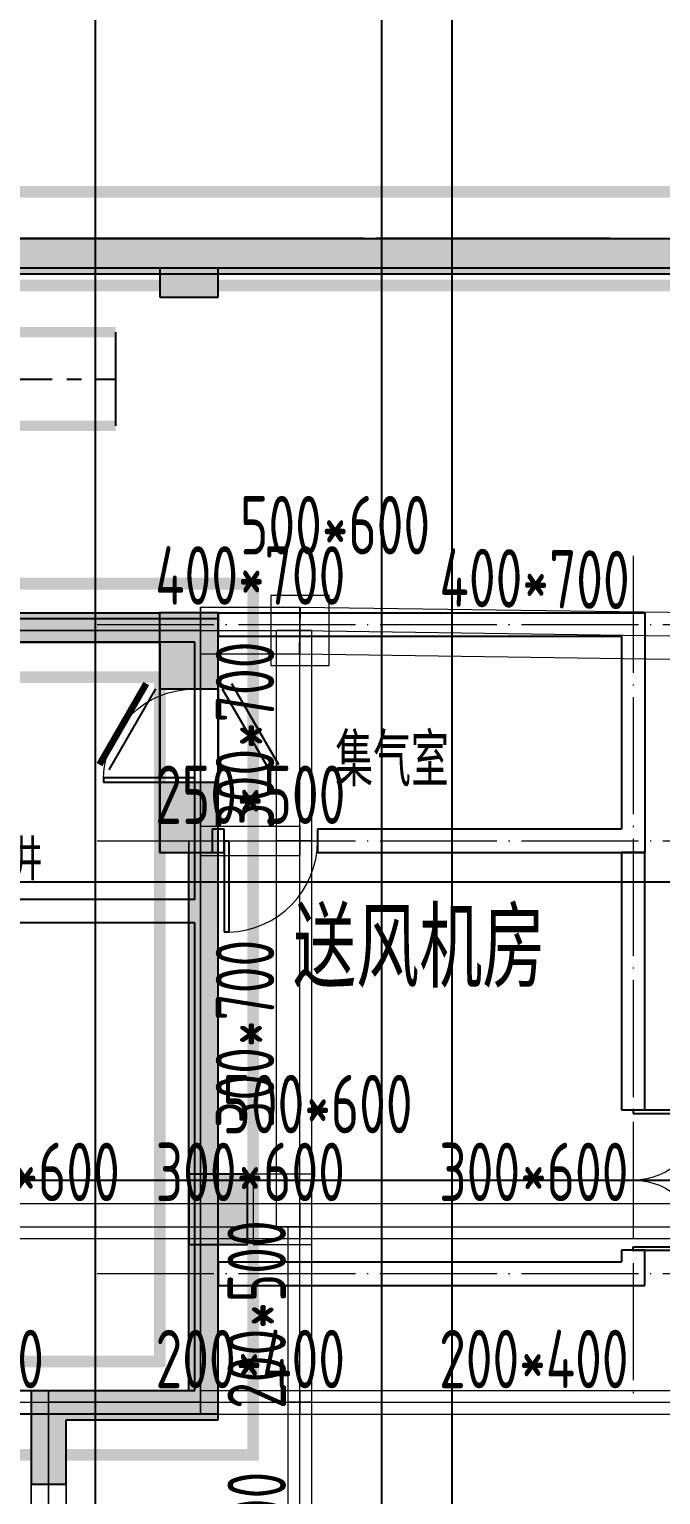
# Model space of a CAD drawing. Extents: x 369444 to 684549, y -549309 to 575337.
# Drawn here: x 579609 to 585009, y 460017 to 472547 of the extents above; entities that cross this region are included whole.
import ezdxf

# ---------------------------------------------------------------- set-up
doc = ezdxf.new("R2010")
doc.units = 0
doc.header["$LTSCALE"] = 1000
doc.header["$MEASUREMENT"] = 0
for name, pattern in [('CENTER2', [1.125, 0.75, -0.125, 0.125, -0.125]), ('DASH', [0.35, 0.25, -0.1]), ('DOTE', [2.42, 2, -0.2, 0.02, -0.2])]:
    doc.linetypes.add(name, pattern=pattern)
for name, color, linetype, lineweight, true_color in [('-1-0-1', 7, 'Continuous', 0, 0xc0c0c0), ('-1-1-2', 7, 'Continuous', 0, 0xc0c0c0), ('-2-0-1', 1, 'Continuous', 0, 0xff0000), ('-2-1-2', 9, 'Continuous', 0, 0x808080), ('1-6-1', 7, 'Continuous', 0, 0x55ff55), ('1-6-2', 7, 'Continuous', 0, 0x55ff55), ('11-6-1', 2, 'Continuous', 0, 0xffff00), ('11-6-2', 2, 'Continuous', 0, 0xffff00), ('11-6-5', 2, 'Continuous', 0, 0xffff00), ('12-6-1', 4, 'Continuous', 0, 0x00ffff), ('12-6-2', 4, 'Continuous', 0, 0x00ffff), ('12-6-5', 4, 'Continuous', 0, 0x00ffff)]:
    doc.layers.add(name, color=color, linetype=linetype, lineweight=lineweight, true_color=true_color)
for name, color, linetype in [('A-WALL-HATCH', 8, 'Continuous'), ('COLUMN', 9, 'Continuous'), ('DOTE', 1, 'Continuous'), ('DUCT-排烟中心线', 5, 'CENTER2'), ('DUCT-排烟管', 2, 'Continuous'), ('DUCT-排烟管端线', 4, 'Continuous'), ('HS-A-轮廓线-地下室', 3, 'DASH'), ('PUB_HATCH', 8, 'Continuous'), ('WALL', 9, 'Continuous'), ('WINDOW', 4, 'Continuous'), ('二期轮廓线', 8, 'DASH'), ('房间名称', 72, 'Continuous'), ('防火分区线', 7, 'Continuous'), ('风管标注', 3, 'Continuous')]:
    doc.layers.add(name, color=color, linetype=linetype)
doc.layers.add('DOTE2', color=122, linetype='DOTE', lineweight=9)
doc.layers.add('TEXT', color=7, linetype='Continuous', lineweight=13)
doc.styles.add('_HZTXT', font='txt.shx', dxfattribs={"width": 0.8, "bigfont": 'HZTXT.shx'})
doc.styles.add('_TCH_DIM', font='SIMPLEX', dxfattribs={"bigfont": 'GBCBIG'})
doc.styles.add('HNSJY', font='hnsjy-07.shx', dxfattribs={"width": 0.8, "bigfont": 'hnsjy-hz.shx'})
doc.styles.add('yjkcad', font='yjkeng.shx', dxfattribs={"width": 0.7, "height": 250, "bigfont": 'yjkchn.shx'})

# ---------------------------------------------------------------- blocks, each defined once
blk = doc.blocks.new('$DorLib2D$00000001')
for p, q in [((0.45, 0.975), (0.5, 0.975)), ((0.45, 0), (0.45, 0.975)), ((0.5, 0), (0.5, 0.975)), ((0.5, 0), (0.45, 0))]:
    blk.add_line(p, q)
at = {"lineweight": 13}
blk.add_arc((0.475, 0), 0.975, 91.4693, 180, dxfattribs=at)
blk = doc.blocks.new('$DorLib2D$00000002')
for p, q in [((-0.5, 0), (-0.5, 0.4875)), ((-0.475, 0.4875), (-0.5, 0.4875)), ((-0.475, 0), (-0.475, 0.4875)), ((0.475, 0), (0.475, 0.4875)), ((0.475, 0.4875), (0.5, 0.4875)), ((0.5, 0), (0.5, 0.4875)), ((-0.5, 0), (-0.475, 0)), ((0.5, 0), (0.475, 0))]:
    blk.add_line(p, q)
at = {"lineweight": 13}
for centre, start, end in [((-0.4875, 0), 0, 88.53072), ((0.4875, 0), 91.46928, 180)]:
    blk.add_arc(centre, 0.4875, start, end, dxfattribs=at)
blk = doc.blocks.new('$DorLib2D$00000196')
at = {"color": 0}
for p, q in [((-0.5, 0.357), (0.366, 0.857)), ((-0.557, -0.456), (0.309, -0.956)), ((-0.5, -0.357), (0.366, -0.857))]:
    blk.add_line(p, q, dxfattribs=at)
at = {"color": 0, "const_width": 0.0714}
blk.add_lwpolyline([(-0.557, 0.456), (0.309, 0.956)], dxfattribs=at)
blk = doc.blocks.new('N-风管')
at = {"layer": 'DUCT-排烟中心线', "color": 0}
blk.add_line((38489399260.724457, 3905564030.256581), (38489416305.627274, 3905564030.256581), dxfattribs=at)
at = {"layer": 'DUCT-排烟管', "color": 0, "const_width": 90}
for points in [[(38489416305.627274, 3905564430.256581), (38489399260.724457, 3905564430.256581)], [(38489399260.724457, 3905563630.256581), (38489416305.627274, 3905563630.256581)]]:
    blk.add_lwpolyline(points, dxfattribs=at)
at = {"layer": 'DUCT-排烟管端线', "color": 0}
blk.add_line((38489416305.627274, 3905563630.256581), (38489416305.627274, 3905564430.256581), dxfattribs=at)

msp = doc.modelspace()

# ---------------------------------------------------------------- hatches: boundary and pattern name
at = {"layer": 'A-WALL-HATCH'}
for points in [[(581224.6, 470256.6), (581224.6, 470756.6), (580724.6, 470756.6), (580724.6, 470256.6)], [(580723.3, 466907), (581223.3, 466907), (581223.3, 467557), (580723.3, 467557)], [(580723.3, 465507), (581223.3, 465507), (581223.3, 466107), (580723.3, 466107)], [(580974.6, 462156.5), (581474.6, 462156.5), (581474.6, 462756.5), (580974.6, 462756.5)]]:
    msp.add_hatch(color=256, dxfattribs=at).paths.add_polyline_path(points)
at = {"layer": 'PUB_HATCH'}
for points in [[(484428.7, 470517), (484558.7, 470457), (592974.6, 470457), (593274.6, 470757), (484408.7, 470757)], [(572324.6, 467557), (572574.6, 467307), (580724.6, 467307), (580824.6, 467427), (580724.6, 467557)], [(580724.6, 467507), (580724.6, 467557), (580824.6, 467427), (581224.6, 467407), (581224.6, 467507)], [(580724.6, 467307), (580724.6, 466907), (581224.6, 466907), (581224.6, 467407), (580824.6, 467427)], [(581224.6, 465507), (581224.6, 466107), (580724.6, 466107), (580724.6, 465507)], [(580974.6, 460907), (581224.6, 460657), (581224.6, 465507), (580974.6, 465507)], [(579624.6, 460907), (579624.6, 460107), (579924.6, 460107), (579924.6, 460657)], [(579624.6, 460907), (579924.6, 460657), (581224.6, 460657), (580974.6, 460907)]]:
    msp.add_hatch(color=256, dxfattribs=at).paths.add_polyline_path(points)
at = {"layer": 'PUB_HATCH', "linetype": 'ByBlock'}
for points in [[(580724.6, 470507), (580724.6, 470756.6), (580974.6, 470756.6), (580974.6, 470757), (572474.7, 470757), (572474.7, 470756.6), (572724.7, 470756.6), (572724.7, 470507)], [(587123.3, 470507), (587123.3, 470756.6), (587373.3, 470756.6), (587373.3, 470757), (580974.6, 470757), (580974.6, 470756.6), (581224.6, 470756.6), (581224.6, 470507)]]:
    msp.add_hatch(color=256, dxfattribs=at).paths.add_polyline_path(points)

# ---------------------------------------------------------------- linework, layer by layer
at = {"layer": '-1-0-1', "color": 0}
for p in [(581074.3, 467406.9, -3600), (581924.3, 467406.9, -3600), (581074.3, 465606.9, -3600), (581924.3, 465606.9, -3600), (581074.3, 462306.9, -3600), (581924.3, 462306.9, -3600), (579774.2, 460806.9, -3600), (581074.3, 460806.9, -3600), (581924.3, 460806.9, -3600)]:
    msp.add_point(p, dxfattribs=at)
at = {"layer": '-1-1-2', "color": 0}
for p, q in [((581074.3, 467406.9, -3600), (581074.3, 467406.9)), ((581924.3, 467406.9, -3600), (581924.3, 467406.9)), ((581074.3, 465606.9, -3600), (581074.3, 465606.9)), ((581924.3, 465606.9, -3600), (581924.3, 465606.9)), ((581074.3, 462306.9, -3600), (581074.3, 462306.9)), ((581924.3, 462306.9, -3600), (581924.3, 462306.9)), ((579774.2, 460806.9, -3600), (579774.2, 460806.9)), ((581074.3, 460806.9, -3600), (581074.3, 460806.9)), ((581924.3, 460806.9, -3600), (581924.3, 460806.9))]:
    msp.add_line(p, q, dxfattribs=at)
at = {"layer": '-2-0-1', "color": 0}
for p, q in [((572474.3, 470507.1, -3600), (585224.4, 470507.1, -3600)), ((577574.3, 467406.9, -3600), (581074.3, 467406.9, -3600)), ((581074.3, 465606.9, -3600), (581074.3, 467406.9, -3600)), ((581074.3, 467406.9, -3600), (581924.3, 467406.9, -3600)), ((581924.3, 467406.9, -3600), (585924.3, 467350, -3600)), ((581924.3, 465606.9, -3600), (581924.3, 467406.9, -3600)), ((581074.3, 465606.9, -3600), (581924.3, 465606.9, -3600)), ((581074.3, 462306.9, -3600), (581074.3, 465606.9, -3600)), ((581924.3, 462306.9, -3600), (581924.3, 465606.9, -3600)), ((578074.3, 462306.9, -3600), (581074.3, 462306.9, -3600)), ((581074.3, 460806.9, -3600), (581074.3, 462306.9, -3600)), ((581074.3, 462306.9, -3600), (581924.3, 462306.9, -3600)), ((581924.3, 460806.9, -3600), (581924.3, 462306.9, -3600)), ((581924.3, 462306.9, -3600), (585924.3, 462306.9, -3600)), ((578074.3, 460806.9, -3600), (579774.2, 460806.9, -3600)), ((579774.2, 458907.2, -3600), (579774.2, 460806.9, -3600)), ((579774.2, 460806.9, -3600), (581074.3, 460806.9, -3600)), ((581074.3, 460806.9, -3600), (581924.3, 460806.9, -3600)), ((581924.3, 458006.9, -3600), (581924.3, 460806.9, -3600)), ((581924.3, 460806.9, -3600), (585924.3, 460806.9, -3600))]:
    msp.add_line(p, q, dxfattribs=at)
at = {"layer": '-2-1-2', "color": 0}
for p, q in [((572474.3, 470507.1), (585224.4, 470507.1)), ((577574.3, 467406.9), (581074.3, 467406.9)), ((581074.3, 465606.9), (581074.3, 467406.9)), ((581074.3, 467406.9), (581924.3, 467406.9)), ((581924.3, 467406.9), (585924.3, 467350)), ((581924.3, 465606.9), (581924.3, 467406.9)), ((581074.3, 465606.9), (581924.3, 465606.9)), ((581074.3, 462306.9), (581074.3, 465606.9)), ((581924.3, 462306.9), (581924.3, 465606.9)), ((578074.3, 462306.9), (581074.3, 462306.9)), ((581074.3, 460806.9), (581074.3, 462306.9)), ((581074.3, 462306.9), (581924.3, 462306.9)), ((581924.3, 460806.9), (581924.3, 462306.9)), ((581924.3, 462306.9), (585924.3, 462306.9)), ((578074.3, 460806.9), (579774.2, 460806.9)), ((579774.2, 458907.2), (579774.2, 460806.9)), ((579774.2, 460806.9), (581074.3, 460806.9)), ((581074.3, 460806.9), (581924.3, 460806.9)), ((581924.3, 458006.9), (581924.3, 460806.9)), ((581924.3, 460806.9), (585924.3, 460806.9))]:
    msp.add_line(p, q, dxfattribs=at)
at = {"layer": '1-6-1', "color": 0}
for p, q in [((585224.4, 470757.1, -3600), (572474.3, 470757.1, -3600)), ((572474.3, 470757.1), (585224.4, 470757.1)), ((585224.4, 470457.1), (572474.3, 470457.1)), ((572474.3, 470457.1, -3600), (585224.4, 470457.1, -3600)), ((581224.3, 467556.9, -3600), (577574.3, 467556.9, -3600)), ((577574.3, 467556.9), (581224.3, 467556.9)), ((581224.3, 467556.9), (581224.3, 465606.9)), ((581224.3, 467556.9, -3600), (581224.3, 467556.9)), ((581224.3, 465606.9, -3600), (581224.3, 467556.9, -3600)), ((581224.3, 467556.9), (581224.3, 467556.9, -3600)), ((580724.3, 467306.9), (577724.3, 467306.9)), ((577724.3, 467306.9, -3600), (580724.3, 467306.9, -3600)), ((580724.3, 467306.9, -3600), (580724.3, 465606.9, -3600)), ((580724.3, 467306.9), (580724.3, 467306.9, -3600)), ((580724.3, 465606.9), (580724.3, 467306.9)), ((580724.3, 467306.9, -3600), (580724.3, 467306.9)), ((580724.3, 465606.9, -3600), (580724.3, 465606.9)), ((580974.3, 465606.9, -3600), (580974.3, 462306.9, -3600)), ((580974.3, 465606.9), (580974.3, 465606.9, -3600)), ((580974.3, 462306.9), (580974.3, 465606.9)), ((581224.3, 465606.9), (581224.3, 465606.9, -3600)), ((581224.3, 465606.9), (581224.3, 462306.9)), ((581224.3, 465606.9, -3600), (581224.3, 465606.9)), ((581224.3, 462306.9, -3600), (581224.3, 465606.9, -3600)), ((580974.3, 462306.9, -3600), (580974.3, 460906.9, -3600)), ((580974.3, 462306.9), (580974.3, 462306.9, -3600)), ((580974.3, 460906.9), (580974.3, 462306.9)), ((580974.3, 462306.9, -3600), (580974.3, 462306.9)), ((581224.3, 462306.9), (581224.3, 460656.9)), ((581224.3, 462306.9, -3600), (581224.3, 462306.9)), ((581224.3, 460656.9, -3600), (581224.3, 462306.9, -3600)), ((581224.3, 462306.9), (581224.3, 462306.9, -3600)), ((579624.2, 460906.9, -3600), (579624.2, 460906.9)), ((580974.3, 460906.9, -3600), (579624.2, 460906.9, -3600)), ((579624.2, 460906.9), (580974.3, 460906.9)), ((579624.2, 460906.9, -3600), (579624.2, 458907.2, -3600)), ((579624.2, 460906.9), (579624.2, 460906.9, -3600)), ((579624.2, 458907.2), (579624.2, 460906.9)), ((580974.3, 460906.9), (580974.3, 460906.9, -3600)), ((580974.3, 460906.9, -3600), (580974.3, 460906.9)), ((579924.2, 460656.9), (579924.2, 460656.9, -3600)), ((581224.3, 460656.9), (579924.2, 460656.9)), ((579924.2, 460656.9, -3600), (581224.3, 460656.9, -3600)), ((579924.2, 460656.9), (579924.2, 458907.2)), ((579924.2, 460656.9, -3600), (579924.2, 460656.9)), ((579924.2, 458907.2, -3600), (579924.2, 460656.9, -3600)), ((581224.3, 460656.9, -3600), (581224.3, 460656.9)), ((581224.3, 460656.9), (581224.3, 460656.9, -3600))]:
    msp.add_line(p, q, dxfattribs=at)
at = {"layer": '1-6-2', "color": 0}
for p, q in [((585224.4, 470507.1), (572474.3, 470507.1)), ((572474.3, 470507.1, -3600), (585224.4, 470507.1, -3600)), ((581074.3, 467406.9), (577574.3, 467406.9)), ((577574.3, 467406.9, -3600), (581074.3, 467406.9, -3600)), ((581074.3, 467406.9), (581074.3, 465606.9)), ((581074.3, 467406.9, -3600), (581074.3, 467406.9)), ((581074.3, 465606.9, -3600), (581074.3, 467406.9, -3600)), ((581074.3, 467406.9, -3600), (581074.3, 467406.9)), ((581074.3, 465606.9), (581074.3, 465606.9, -3600)), ((581074.3, 465606.9), (581074.3, 462306.9)), ((581074.3, 465606.9, -3600), (581074.3, 465606.9)), ((581074.3, 462306.9, -3600), (581074.3, 465606.9, -3600)), ((581074.3, 462306.9), (581074.3, 460806.9)), ((581074.3, 462306.9, -3600), (581074.3, 462306.9)), ((581074.3, 460806.9, -3600), (581074.3, 462306.9, -3600)), ((581074.3, 462306.9), (581074.3, 462306.9, -3600)), ((579774.2, 460806.9), (579774.2, 460806.9, -3600)), ((581074.3, 460806.9), (579774.2, 460806.9)), ((579774.2, 460806.9, -3600), (581074.3, 460806.9, -3600)), ((579774.2, 460806.9), (579774.2, 458907.2)), ((579774.2, 460806.9, -3600), (579774.2, 460806.9)), ((579774.2, 458907.2, -3600), (579774.2, 460806.9, -3600)), ((581074.3, 460806.9, -3600), (581074.3, 460806.9)), ((581074.3, 460806.9), (581074.3, 460806.9, -3600))]:
    msp.add_line(p, q, dxfattribs=at)
at = {"layer": '11-6-1', "color": 0}
for p, q in [((581674.3, 467706.9), (581674.3, 467106.9)), ((582174.3, 467706.9), (581674.3, 467706.9)), ((581674.3, 467706.9, -3600), (581674.3, 467106.9, -3600)), ((582174.3, 467706.9, -3600), (581674.3, 467706.9, -3600)), ((581674.3, 467706.9, -3600), (581674.3, 467706.9)), ((582174.3, 467106.9), (582174.3, 467706.9)), ((582174.3, 467106.9, -3600), (582174.3, 467706.9, -3600)), ((582174.3, 467706.9, -3600), (582174.3, 467706.9)), ((581674.3, 467106.9), (582174.3, 467106.9)), ((581674.3, 467106.9, -3600), (582174.3, 467106.9, -3600)), ((581674.3, 467106.9, -3600), (581674.3, 467106.9)), ((582174.3, 467106.9, -3600), (582174.3, 467106.9)), ((581524.3, 462756.9), (581524.3, 462156.9)), ((582024.3, 462756.9), (581524.3, 462756.9)), ((581524.3, 462756.9, -3600), (581524.3, 462156.9, -3600)), ((582024.3, 462756.9, -3600), (581524.3, 462756.9, -3600)), ((581524.3, 462756.9, -3600), (581524.3, 462756.9)), ((582024.3, 462156.9), (582024.3, 462756.9)), ((582024.3, 462156.9, -3600), (582024.3, 462756.9, -3600)), ((582024.3, 462756.9, -3600), (582024.3, 462756.9)), ((581524.3, 462156.9), (582024.3, 462156.9)), ((581524.3, 462156.9, -3600), (582024.3, 462156.9, -3600)), ((581524.3, 462156.9, -3600), (581524.3, 462156.9)), ((582024.3, 462156.9, -3600), (582024.3, 462156.9))]:
    msp.add_line(p, q, dxfattribs=at)
at = {"layer": '11-6-2', "color": 0}
for p, q in [((581924.3, 467406.9, -3600), (581924.3, 467406.9)), ((581924.3, 462306.9, -3600), (581924.3, 462306.9))]:
    msp.add_line(p, q, dxfattribs=at)
at = {"layer": '12-6-1', "color": 0}
for p, q in [((581074.3, 467606.9), (581074.3, 467206.9)), ((581074.3, 467606.9, -700), (581074.3, 467606.9)), ((581074.3, 467206.9, -700), (581074.3, 467606.9, -700)), ((581074.3, 467606.9), (581924.3, 467606.9)), ((581074.3, 467606.9, -700), (581924.3, 467606.9, -700)), ((581927.2, 467606.9), (581921.5, 467207)), ((581921.5, 467207, -700), (581927.2, 467606.9, -700)), ((581924.3, 467606.9), (581924.3, 467206.9)), ((581924.3, 467606.9, -700), (581924.3, 467606.9)), ((581924.3, 467206.9, -700), (581924.3, 467606.9, -700)), ((581927.2, 467606.9, -700), (581927.2, 467606.9)), ((581927.2, 467606.9), (585927.2, 467550)), ((581927.2, 467606.9, -700), (585927.2, 467550, -700)), ((581724.3, 467406.9), (582024.3, 467406.9)), ((581724.3, 467406.9, -700), (581724.3, 467406.9)), ((582024.3, 467406.9, -700), (581724.3, 467406.9, -700)), ((581724.3, 465606.9), (581724.3, 467406.9)), ((581724.3, 465606.9, -700), (581724.3, 467406.9, -700)), ((582024.3, 467406.9), (582024.3, 467406.9, -700)), ((582024.3, 465606.9), (582024.3, 467406.9)), ((582024.3, 465606.9, -700), (582024.3, 467406.9, -700)), ((581074.3, 467206.9), (581074.3, 467206.9, -700)), ((581074.3, 467206.9), (581924.3, 467206.9)), ((581074.3, 467206.9, -700), (581924.3, 467206.9, -700)), ((581921.5, 467207), (581921.5, 467207, -700)), ((581921.5, 467207), (585921.5, 467150)), ((581921.5, 467207, -700), (585921.5, 467150, -700)), ((581924.3, 467206.9), (581924.3, 467206.9, -700)), ((581074.3, 465731.9), (581074.3, 465481.9)), ((581074.3, 465731.9, -500), (581074.3, 465731.9)), ((581074.3, 465481.9, -500), (581074.3, 465731.9, -500)), ((581074.3, 465731.9), (581924.3, 465731.9)), ((581074.3, 465731.9, -500), (581924.3, 465731.9, -500)), ((581924.3, 465731.9), (581924.3, 465481.9)), ((581924.3, 465731.9, -500), (581924.3, 465731.9)), ((581924.3, 465481.9, -500), (581924.3, 465731.9, -500)), ((581724.3, 465606.9), (582024.3, 465606.9)), ((581724.3, 465606.9, -700), (581724.3, 465606.9)), ((582024.3, 465606.9, -700), (581724.3, 465606.9, -700)), ((581724.3, 465606.9), (582024.3, 465606.9)), ((581724.3, 465606.9, -700), (581724.3, 465606.9)), ((582024.3, 465606.9, -700), (581724.3, 465606.9, -700)), ((581724.3, 462306.9), (581724.3, 465606.9)), ((581724.3, 462306.9, -700), (581724.3, 465606.9, -700)), ((582024.3, 465606.9), (582024.3, 465606.9, -700)), ((582024.3, 465606.9), (582024.3, 465606.9, -700)), ((582024.3, 462306.9), (582024.3, 465606.9)), ((582024.3, 462306.9, -700), (582024.3, 465606.9, -700)), ((581074.3, 465481.9), (581074.3, 465481.9, -500)), ((581074.3, 465481.9), (581924.3, 465481.9)), ((581074.3, 465481.9, -500), (581924.3, 465481.9, -500)), ((581924.3, 465481.9), (581924.3, 465481.9, -500)), ((578074.3, 462506.9), (581074.3, 462506.9)), ((578074.3, 462506.9, -600), (581074.3, 462506.9, -600)), ((581074.3, 462506.9), (581074.3, 462206.9)), ((581074.3, 462506.9, -600), (581074.3, 462506.9)), ((581074.3, 462206.9, -600), (581074.3, 462506.9, -600)), ((581074.3, 462506.9), (581924.3, 462506.9)), ((581074.3, 462506.9, -600), (581924.3, 462506.9, -600)), ((581074.3, 462506.9), (581074.3, 462206.9)), ((581074.3, 462506.9, -600), (581074.3, 462506.9)), ((581074.3, 462206.9, -600), (581074.3, 462506.9, -600)), ((581924.3, 462506.9), (581924.3, 462206.9)), ((581924.3, 462506.9, -600), (581924.3, 462506.9)), ((581924.3, 462206.9, -600), (581924.3, 462506.9, -600)), ((581924.3, 462506.9), (585924.3, 462506.9)), ((581924.3, 462506.9, -600), (585924.3, 462506.9, -600)), ((581924.3, 462506.9), (581924.3, 462206.9)), ((581924.3, 462506.9, -600), (581924.3, 462506.9)), ((581924.3, 462206.9, -600), (581924.3, 462506.9, -600)), ((581724.3, 462306.9), (582024.3, 462306.9)), ((581724.3, 462306.9, -700), (581724.3, 462306.9)), ((582024.3, 462306.9, -700), (581724.3, 462306.9, -700)), ((581824.3, 462306.9), (582024.3, 462306.9)), ((581824.3, 462306.9, -500), (581824.3, 462306.9)), ((582024.3, 462306.9, -500), (581824.3, 462306.9, -500)), ((581824.3, 460806.9), (581824.3, 462306.9)), ((581824.3, 460806.9, -500), (581824.3, 462306.9, -500)), ((582024.3, 462306.9), (582024.3, 462306.9, -500)), ((582024.3, 460806.9), (582024.3, 462306.9)), ((582024.3, 460806.9, -500), (582024.3, 462306.9, -500)), ((582024.3, 462306.9), (582024.3, 462306.9, -700)), ((578074.3, 462206.9), (581074.3, 462206.9)), ((578074.3, 462206.9, -600), (581074.3, 462206.9, -600)), ((581074.3, 462206.9), (581074.3, 462206.9, -600)), ((581074.3, 462206.9), (581924.3, 462206.9)), ((581074.3, 462206.9, -600), (581924.3, 462206.9, -600)), ((581074.3, 462206.9), (581074.3, 462206.9, -600)), ((581924.3, 462206.9), (581924.3, 462206.9, -600)), ((581924.3, 462206.9), (585924.3, 462206.9)), ((581924.3, 462206.9, -600), (585924.3, 462206.9, -600)), ((581924.3, 462206.9), (581924.3, 462206.9, -600)), ((578074.3, 460906.9, -5100), (579774.2, 460906.9, -5100)), ((578074.3, 460906.9, -5500), (579774.2, 460906.9, -5500)), ((579774.2, 460906.9, -5100), (579774.2, 460706.9, -5100)), ((579774.2, 460906.9, -5500), (579774.2, 460906.9, -5100)), ((579774.2, 460706.9, -5500), (579774.2, 460906.9, -5500)), ((581074.3, 460906.9), (581074.3, 460706.9)), ((581074.3, 460906.9, -400), (581074.3, 460906.9)), ((581074.3, 460706.9, -400), (581074.3, 460906.9, -400)), ((581074.3, 460906.9), (581924.3, 460906.9)), ((581074.3, 460906.9, -400), (581924.3, 460906.9, -400)), ((581924.3, 460906.9), (581924.3, 460706.9)), ((581924.3, 460906.9, -400), (581924.3, 460906.9)), ((581924.3, 460706.9, -400), (581924.3, 460906.9, -400)), ((581924.3, 460906.9), (581924.3, 460706.9)), ((581924.3, 460906.9, -400), (581924.3, 460906.9)), ((581924.3, 460706.9, -400), (581924.3, 460906.9, -400)), ((581924.3, 460906.9), (585924.3, 460906.9)), ((581924.3, 460906.9, -400), (585924.3, 460906.9, -400)), ((581824.3, 460806.9), (582024.3, 460806.9)), ((581824.3, 460806.9, -500), (581824.3, 460806.9)), ((582024.3, 460806.9, -500), (581824.3, 460806.9, -500)), ((581824.3, 460806.9), (582024.3, 460806.9)), ((581824.3, 460806.9, -500), (581824.3, 460806.9)), ((582024.3, 460806.9, -500), (581824.3, 460806.9, -500)), ((581824.3, 458006.9), (581824.3, 460806.9)), ((581824.3, 458006.9, -500), (581824.3, 460806.9, -500)), ((582024.3, 460806.9), (582024.3, 460806.9, -500)), ((582024.3, 460806.9), (582024.3, 460806.9, -500)), ((582024.3, 458006.9), (582024.3, 460806.9)), ((582024.3, 458006.9, -500), (582024.3, 460806.9, -500)), ((578074.3, 460706.9, -5100), (579774.2, 460706.9, -5100)), ((578074.3, 460706.9, -5500), (579774.2, 460706.9, -5500)), ((579774.2, 460706.9, -5100), (579774.2, 460706.9, -5500)), ((581074.3, 460706.9), (581074.3, 460706.9, -400)), ((581074.3, 460706.9), (581924.3, 460706.9)), ((581074.3, 460706.9, -400), (581924.3, 460706.9, -400)), ((581924.3, 460706.9), (581924.3, 460706.9, -400)), ((581924.3, 460706.9), (581924.3, 460706.9, -400)), ((581924.3, 460706.9), (585924.3, 460706.9)), ((581924.3, 460706.9, -400), (585924.3, 460706.9, -400))]:
    msp.add_line(p, q, dxfattribs=at)
at = {"layer": '12-6-2', "color": 0}
for p, q in [((581074.3, 467406.9), (581924.3, 467406.9)), ((581924.3, 467406.9), (585924.3, 467350)), ((581924.3, 465606.9), (581924.3, 467406.9)), ((581074.3, 465606.9), (581924.3, 465606.9)), ((581924.3, 462306.9), (581924.3, 465606.9)), ((578074.3, 462306.9), (581074.3, 462306.9)), ((581074.3, 462306.9), (581924.3, 462306.9)), ((581924.3, 460806.9), (581924.3, 462306.9)), ((581924.3, 462306.9), (585924.3, 462306.9)), ((578074.3, 460806.9, -5100), (579774.2, 460806.9, -5100)), ((581074.3, 460806.9), (581924.3, 460806.9)), ((581924.3, 458006.9), (581924.3, 460806.9)), ((581924.3, 460806.9), (585924.3, 460806.9))]:
    msp.add_line(p, q, dxfattribs=at)
at = {"layer": 'COLUMN', "color": 8}
for p, q in [((580724.6, 470507), (580724.6, 470256.6)), ((581224.6, 470256.6), (581224.6, 470507)), ((580724.6, 470256.6), (581224.6, 470256.6)), ((581223.3, 467557), (580723.3, 467557)), ((580723.3, 467557), (580723.3, 466907)), ((581223.3, 466907), (581223.3, 467557)), ((580723.3, 466907), (581223.3, 466907)), ((581223.3, 466107), (580723.3, 466107)), ((580723.3, 466107), (580723.3, 465507)), ((581223.3, 465507), (581223.3, 466107)), ((580723.3, 465507), (581223.3, 465507)), ((581474.6, 462756.5), (580974.6, 462756.5)), ((580974.6, 462756.5), (580974.6, 462156.5)), ((581474.6, 462156.5), (581474.6, 462756.5)), ((580974.6, 462156.5), (581474.6, 462156.5))]:
    msp.add_line(p, q, dxfattribs=at)
at = {"layer": 'DOTE', "color": 8}
for p, q in [((580174.5, 59364.2), (580174.5, 476704.8)), ((582624.5, 59364.2), (582624.5, 476704.8)), ((583224.5, 261807), (583224.5, 476704.8))]:
    msp.add_line(p, q, dxfattribs=at)
at = {"layer": 'DOTE', "color": 8, "lineweight": -2}
for p, q in [((377844.4, 470507), (624570.9, 470507)), ((377844.4, 465257), (624570.9, 465257)), ((377844.4, 462707), (624570.9, 462707))]:
    msp.add_line(p, q, dxfattribs=at)
at = {"layer": 'DOTE2', "linetype": 'DOTE', "ltscale": 0.5}
for points in [[(584774.6, 468045.3), (584774.6, 460831.4)], [(580188.7, 467457), (585499.7, 467457)], [(580188.7, 465607), (585499.7, 465607)], [(580188.7, 461907), (585499.7, 461907)]]:
    msp.add_lwpolyline(points, dxfattribs=at)
at = {"layer": 'HS-A-轮廓线-地下室', "lineweight": -2, "ltscale": 8}
msp.add_lwpolyline([(603774.5, 460257), (603774.5, 473207), (592974.5, 473207), (592974.5, 470757), (537864.5, 470756.9)], dxfattribs=at)
at = {"layer": 'WALL'}
for p, q in [((484408.7, 470757), (593274.6, 470757)), ((484558.7, 470457), (592974.6, 470457)), ((572324.6, 467557), (580724.6, 467557)), ((581224.5, 467507), (577574.5, 467507)), ((580724.6, 467507), (580724.6, 467557)), ((581224.6, 467507), (580724.6, 467507)), ((581224.5, 465007), (581224.5, 467507)), ((581224.6, 467557), (584874.6, 467557)), ((581224.6, 467557), (581224.6, 467357)), ((581224.6, 467507), (581224.6, 467407)), ((584874.6, 467557), (584874.6, 465507)), ((581224.6, 466907), (581224.6, 467407)), ((572574.6, 467307), (580724.6, 467307)), ((581024.5, 467307), (577674.5, 467307)), ((580724.6, 467307), (580724.6, 466907)), ((581024.5, 465107), (581024.5, 467307)), ((581224.6, 467357), (584674.6, 467357)), ((584674.6, 467357), (584674.6, 465707)), ((580724.6, 466907), (581224.6, 466907)), ((581224.6, 466107), (580724.6, 466107)), ((580724.6, 466107), (580724.6, 465507)), ((581224.6, 465507), (581224.6, 466107)), ((581274.7, 465707), (581174.6, 465707)), ((581174.6, 465707), (581174.6, 465507)), ((581274.7, 465507), (581274.7, 465707)), ((584674.6, 465707), (582074.7, 465707)), ((582074.7, 465707), (582074.7, 465507)), ((580724.6, 465507), (581224.6, 465507)), ((580974.6, 460907), (580974.6, 465507)), ((580974.6, 465507), (581224.6, 465507)), ((581174.6, 465507), (581274.7, 465507)), ((581224.6, 460657), (581224.6, 465507)), ((582074.7, 465507), (584874.6, 465507)), ((584674.6, 465507), (584674.6, 463307)), ((584874.6, 465507), (584674.6, 465507)), ((584874.6, 463307), (584874.6, 465507)), ((581024.5, 465107), (578074.5, 465107)), ((581224.5, 460707), (581224.5, 465007)), ((581024.5, 464907), (578174.5, 464907)), ((581024.5, 460907), (581024.5, 464907)), ((584674.6, 463307), (584874.6, 463307)), ((584874.6, 462107), (584674.6, 462107)), ((584674.6, 462107), (584674.6, 462007)), ((584874.6, 461807), (584874.6, 462107)), ((581224.6, 462007), (584674.6, 462007)), ((581224.6, 462007), (581224.6, 461807)), ((581224.6, 461807), (584874.6, 461807)), ((578174.5, 460907), (581024.5, 460907)), ((579624.6, 460907), (579624.6, 460107)), ((579624.6, 460907), (580974.6, 460907)), ((578074.5, 460707), (581224.5, 460707)), ((579924.6, 460107), (579924.6, 460657)), ((579924.6, 460657), (581224.6, 460657)), ((579624.6, 460107), (579924.6, 460107))]:
    msp.add_line(p, q, dxfattribs=at)
at = {"layer": 'WALL', "linetype": 'ByBlock'}
for p, q in [((572474.7, 470757), (580974.6, 470757)), ((580974.6, 470757), (587373.3, 470757)), ((572724.7, 470507), (580724.6, 470507)), ((581224.6, 470507), (587123.3, 470507))]:
    msp.add_line(p, q, dxfattribs=at)
at = {"layer": 'WINDOW', "color": 0}
for p, q in [((580724.6, 466907), (580724.6, 466107)), ((581224.6, 466907), (581224.6, 466107))]:
    msp.add_line(p, q, dxfattribs=at)
at = {"layer": '二期轮廓线', "ltscale": 6}
msp.add_lwpolyline([(599724.6, 398907), (599724.6, 433307), (599574.6, 433307), (599574.7, 442606.9), (605524.6, 442606.9), (605524.6, 442606.9), (605524.6, 460257), (603774.6, 460256.9), (603774.6, 460257), (603774.6, 473207), (592974.6, 473207), (592974.6, 470757), (537864.7, 470756.9)], dxfattribs=at)
at = {"layer": '防火分区线', "color": 3, "linetype": 'DASH', "ltscale": 8, "const_width": 100}
for points in [[(537464.5, 471156.9), (592574.5, 471156.9)], [(538264.5, 470356.9), (593374.5, 470356.9)], [(589874.5, 455506.9), (578325, 455506.9), (578330.2, 460357), (581524.5, 460356.9), (581524.5, 467806.9), (572074.5, 467806.9), (572074.5, 461907), (573874.5, 461907), (573874.5, 456006.9), (563374.5, 456006.9), (563374.5, 459807), (551524.5, 459807), (551524.5, 462056.9), (545724.5, 462056.9), (545724.5, 457706.9), (540724.5, 457707)], [(590674.5, 454706.9), (577524.1, 454706.9), (577531.1, 461157), (580724.5, 461156.9), (580724.5, 467006.9), (572874.5, 467006.9), (572874.5, 462707), (574674.5, 462707), (574674.5, 455206.9), (562574.5, 455206.9), (562574.5, 459007), (550724.5, 459007), (550724.5, 461256.9), (546524.5, 461256.9), (546524.5, 456906.9), (541524.5, 456907), (541524.5, 454656.9), (537464.5, 454656.9)]]:
    msp.add_lwpolyline(points, dxfattribs=at)
at = {"layer": '防火分区线', "color": 6, "linetype": 'DASH', "ltscale": 8, "const_width": 100}
for points in [[(537624.5, 406656.8), (537614.5, 450606.9), (537814.5, 450606.9), (537814.5, 455456.9), (540724.5, 455456.9), (540724.5, 457707), (545724.5, 457706.9), (545724.5, 462056.9), (551524.5, 462056.9), (551524.5, 459807), (563374.5, 459807), (563374.5, 456006.9), (573874.5, 456006.9), (573874.5, 461907), (572074.5, 461907), (572074.5, 467806.9), (581524.5, 467806.9), (581524.5, 460356.9), (578327.6, 460356.9), (578327.6, 457620.8)], [(538614.5, 454656.9), (541524.5, 454656.9), (541524.5, 456907), (546524.5, 456906.9), (546524.5, 461256.9), (550724.5, 461256.9), (550724.5, 459007), (562574.5, 459007), (562574.5, 455206.9), (574674.5, 455206.9), (574674.5, 462707), (572874.5, 462707), (572874.5, 467006.9), (580724.5, 467006.9), (580724.5, 461156.9), (577527.6, 461156.9), (577527.6, 458393.1)]]:
    msp.add_lwpolyline(points, dxfattribs=at)

# ---------------------------------------------------------------- block references
at = {"layer": 'WINDOW', "color": 0, "xscale": -799.9999999999999, "yscale": 799.9999999999999, "zscale": 799.9999999999999, "rotation": 90.00000092028033}
msp.add_blockref('$DorLib2D$00000196', (580974.6, 466507), dxfattribs=at)
at = {"layer": 'WINDOW', "lineweight": -2, "xscale": -800, "yscale": 800, "zscale": 800, "rotation": 90}
msp.add_blockref('$DorLib2D$00000001', (581024.5, 466507), dxfattribs=at)
at = {"layer": 'WINDOW'}
for name, p, xscale, yscale, zscale, rotation in [('$DorLib2D$00000001', (581674.7, 465607), 800, 800, -800, 180.0000000075891), ('$DorLib2D$00000002', (584774.6, 462707), -1200, 1200, -1200, 270)]:
    msp.add_blockref(name, p, dxfattribs=dict(at, xscale=xscale, yscale=yscale, zscale=zscale, rotation=rotation))
at = {"layer": '风管标注', "color": 8}
msp.add_blockref('N-风管', (-38488835956.2, -3905094473.4), dxfattribs=at)

# ---------------------------------------------------------------- texts
at = {"color": 2, "style": '_TCH_DIM'}
msp.add_text('集气室', height=450, rotation=0, dxfattribs=at).set_placement((582225.3, 466073.4, 0.1))
at = {"layer": '11-6-5', "color": 0, "char_height": 500, "attachment_point": 8, "style": 'yjkcad'}
for insert in [(582224.3, 468056.9, -3600), (582074.3, 463106.9, -3600)]:
    msp.add_mtext('500*600', dxfattribs=dict(at, insert=insert))
at = {"layer": '12-6-5', "color": 0, "char_height": 500, "attachment_point": 8, "style": 'yjkcad'}
for s, insert in [('400*700', (581499.3, 467626.9)), ('250*500', (581499.3, 465751.9)), ('300*600', (579574.3, 462526.9)), ('300*600', (581499.3, 462526.9)), ('300*600', (583924.3, 462526.9)), ('200*400', (578924.3, 460926.9)), ('200*400', (581499.3, 460926.9)), ('200*400', (583924.3, 460926.9))]:
    msp.add_mtext(s, dxfattribs=dict(at, insert=insert))
for s, insert, rotation in [('400*700', (583927.5, 467598.5), 359.18468), ('300*700', (581704.3, 466506.9), 90), ('300*700', (581704.3, 463956.9), 90), ('200*500', (581804.3, 461556.9), 90), ('200*500', (581804.3, 459406.9), 90)]:
    msp.add_mtext(s, dxfattribs=dict(at, insert=insert, rotation=rotation))
at = {"layer": 'TEXT', "color": 4, "style": '_HZTXT', "width": 0.8}
msp.add_text('送风机房', height=675, dxfattribs=at).set_placement((581864.1, 464352))
at = {"layer": '房间名称', "style": 'HNSJY', "width": 0.8}
msp.add_text('风井', height=350, rotation=360, dxfattribs=at).set_placement((579190.7, 465271))

doc.saveas('drawing.dxf')
